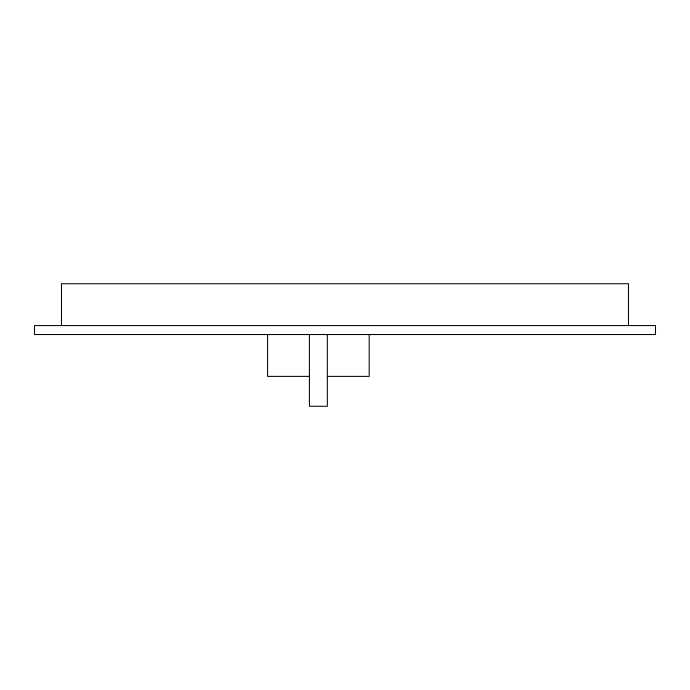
<?xml version="1.0" encoding="UTF-8"?>
<svg xmlns="http://www.w3.org/2000/svg" width="690" height="690" viewBox="0 0 690 690"><rect width="100%" height="100%" fill="white"/><g stroke="black" fill="none" stroke-linecap="round" stroke-linejoin="round"><path stroke-width="1.03" d="M309.422 376.378L267.582 376.378L267.582 334.538M327.353 376.378L369.185 376.378L369.185 334.538M628.461 325.577L628.461 283.737L61.488 283.737L61.488 325.577M327.353 334.538L327.353 406.263L309.422 406.263L309.422 334.538M655.5 325.577L34.5 325.577L34.5 334.538L655.5 334.538L655.5 325.577"/></g></svg>
